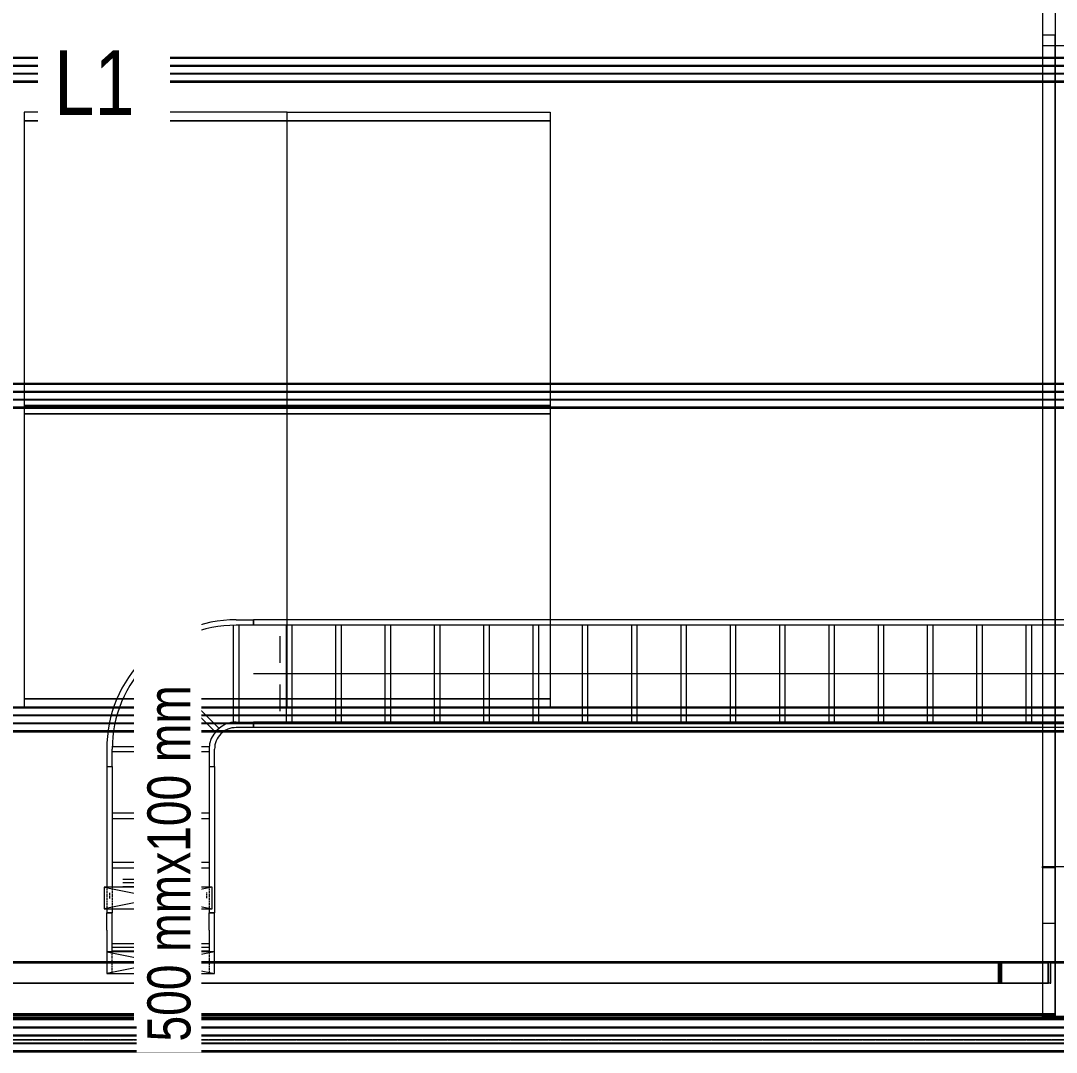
# Model space of a CAD drawing. Header units: centimetres. Extents: x -1906 to 5208, y -261 to 2955.
# Drawn here: x 3063.1 to 3543.2, y 265.1 to 743.6 of the extents above; entities that cross this region are included whole.
import ezdxf

# ---------------------------------------------------------------- set-up
doc = ezdxf.new("R2010")
doc.units = ezdxf.units.CM
doc.linetypes.add('_Overhead_2_', pattern=[0.47625, 0.3175, -0.15875])
doc.linetypes.add('Hidden', pattern=[0.714375, 0.47625, -0.238125])
for name, color, linetype, lineweight in [('A-DETL-HDLN', 7, 'Hidden', 18), ('A-FLOR', 7, 'Continuous', 18), ('E-CABL-TRAY', 7, 'Continuous', 18), ('E-CABL-TRAY-CNTR', 7, 'Continuous', 18), ('E-CABL-TRAY-IDEN', 7, 'Continuous', 9), ('E-LITE-EQPM', 7, 'Continuous', 18), ('E-LITE-EQPM-IDEN', 7, 'Continuous', 18), ('Q-SPCQ', 7, 'Continuous', 18), ('S-BEAM', 7, 'Continuous', 18), ('S-COLS', 7, 'Continuous', 18)]:
    doc.layers.add(name, color=color, linetype=linetype, lineweight=lineweight)
doc.layers.add('E-CABL-TRAY-ANNO', color=7, linetype='Continuous', lineweight=18, true_color=0x007f00)
doc.styles.add('Arial_1', font='arial.ttf', dxfattribs={"width": 0.8, "height": 30})
doc.styles.add('Century Gothic_1', font='GOTHIC.TTF', dxfattribs={"width": 0.8, "height": 20})

# ---------------------------------------------------------------- blocks, each defined once
blk = doc.blocks.new('Costanera Perfil Z - Parametrizado - h_22cm-1722626-Planta Bodega almacenamiento insumos')
at = {"layer": 'S-BEAM', "color": 254, "lineweight": 9, "true_color": 0xcccccc}
for p, q in [((-5.84, 671.79), (-5.84, -2399.57)), ((-5.54, 671.79), (-5.54, -2399.57)), ((-5.5, -2399.57), (-5.5, 671.79)), ((-5.26, 671.79), (-5.26, -2399.57)), ((-2.01, 671.79), (-2.01, -2399.57)), ((-1.67, 671.79), (-1.67, -2399.57)), ((1.67, 671.79), (1.67, -2399.57)), ((2.01, 671.79), (2.01, -2399.57)), ((5.26, 671.79), (5.26, -2399.57)), ((5.5, 671.79), (5.5, -2399.57)), ((5.54, 671.79), (5.54, -2399.57)), ((5.84, 671.79), (5.84, -2399.57))]:
    blk.add_line(p, q, dxfattribs=at)
blk = doc.blocks.new('Costanera Perfil Z - Parametrizado - h_22cm-V73-Planta Bodega almacenamiento insumos')
at = {"layer": 'S-BEAM', "color": 254, "lineweight": 9, "true_color": 0xcccccc}
for p, q in [((-5.84, 671.79), (-5.84, -2399.57)), ((-5.54, 671.79), (-5.54, -2399.57)), ((-5.5, -2399.57), (-5.5, 671.79)), ((-5.26, 671.79), (-5.26, -2399.57)), ((1.67, 671.79), (1.67, -2399.57)), ((2.01, 671.79), (2.01, -2399.57)), ((-2.01, -8.25), (-2.01, -20.75)), ((-1.67, -8.25), (-1.67, -20.75)), ((5.26, -8.25), (5.26, -20.75)), ((5.5, -8.25), (5.5, -20.75)), ((5.54, -8.25), (5.54, -20.75)), ((5.84, -8.25), (5.84, -20.75)), ((-2.01, -20.75), (-2.01, -807.34)), ((-1.67, -20.75), (-1.67, -807.34)), ((5.26, -20.75), (5.26, -807.34)), ((5.5, -20.75), (5.5, -807.34)), ((5.54, -20.75), (5.54, -807.34)), ((5.84, -20.75), (5.84, -807.34))]:
    blk.add_line(p, q, dxfattribs=at)
blk = doc.blocks.new('Costanera Perfil Z - Parametrizado - h_22cm-V74-Planta Bodega almacenamiento insumos')
at = {"layer": 'S-BEAM', "color": 254, "lineweight": 9, "true_color": 0xcccccc}
for p, q in [((-5.84, 671.79), (-5.84, -2399.57)), ((-5.54, 671.79), (-5.54, -2399.57)), ((-5.5, -2399.57), (-5.5, 671.79)), ((-5.26, 671.79), (-5.26, -2399.57)), ((1.67, 671.79), (1.67, -2399.57)), ((2.01, 671.79), (2.01, -2399.57)), ((-2.01, -8.25), (-2.01, -20.75)), ((-1.67, -8.25), (-1.67, -20.75)), ((5.26, -8.25), (5.26, -20.75)), ((5.5, -8.25), (5.5, -20.75)), ((5.54, -8.25), (5.54, -20.75)), ((5.84, -8.25), (5.84, -20.75)), ((-2.01, -20.75), (-2.01, -807.34)), ((-1.67, -20.75), (-1.67, -807.34)), ((5.26, -20.75), (5.26, -807.34)), ((5.5, -20.75), (5.5, -807.34)), ((5.54, -20.75), (5.54, -807.34)), ((5.84, -20.75), (5.84, -807.34))]:
    blk.add_line(p, q, dxfattribs=at)
blk = doc.blocks.new('Costanera Perfil Z - Parametrizado - h_22cm-V75-Planta Bodega almacenamiento insumos')
at = {"layer": 'S-BEAM', "color": 254, "lineweight": 9, "true_color": 0xcccccc}
for p, q in [((-5.84, 671.79), (-5.84, -2399.57)), ((-5.54, 671.79), (-5.54, -2399.57)), ((-5.5, -2399.57), (-5.5, 671.79)), ((-5.26, 671.79), (-5.26, -2399.57)), ((1.67, 671.79), (1.67, -2399.57)), ((2.01, 671.79), (2.01, -2399.57)), ((-2.01, -8.25), (-2.01, -20.75)), ((-1.67, -8.25), (-1.67, -20.75)), ((5.26, -8.25), (5.26, -20.75)), ((5.5, -8.25), (5.5, -20.75)), ((5.54, -8.25), (5.54, -20.75)), ((5.84, -8.25), (5.84, -20.75)), ((-2.01, -20.75), (-2.01, -807.34)), ((-1.67, -20.75), (-1.67, -807.34)), ((5.26, -20.75), (5.26, -807.34)), ((5.5, -20.75), (5.5, -807.34)), ((5.54, -20.75), (5.54, -807.34)), ((5.84, -20.75), (5.84, -807.34))]:
    blk.add_line(p, q, dxfattribs=at)
blk = doc.blocks.new('RVR_Tensor angular doble L - d_25 mm-1744883-Planta Bodega almacenamiento insumos')
at = {"layer": 'S-BEAM', "color": 254, "lineweight": 9, "true_color": 0xcccccc}
for p, q in [((-4.55, 5.03), (-4.2, 5.03)), ((380.23, 5.03), (-4.55, 5.03)), ((-4.55, -4.47), (-4.55, 5)), ((380.59, 5.03), (-4.2, 5.03)), ((-4.2, 5), (-4.2, -4.97)), ((-3.52, -4.97), (-3.52, 5)), ((-3.52, 5), (-3.17, 5)), ((-3.52, 5), (380.24, 5)), ((-3.17, 5), (-3.17, -4.47)), ((-3.17, 5), (380.6, 5)), ((744.62, 5.03), (380.23, 5.03)), ((380.24, 5), (381.31, 5)), ((744.97, 5.03), (380.59, 5.03)), ((380.6, 5), (381.67, 5)), ((381.31, 5), (744.96, 5)), ((381.67, 5), (744.96, 5)), ((-11.21, -4.97), (-11.21, -4.47)), ((-11.21, -4.47), (-4.55, -4.47)), ((372.32, -4.47), (-11.21, -4.47)), ((379.16, -4.47), (-4.55, -4.47)), ((-3.17, -4.5), (3.49, -4.5)), ((-3.17, -4.5), (380.6, -4.5)), ((3.49, -4.5), (3.49, -4.97)), ((3.49, -4.5), (387.43, -4.5)), ((373.39, -4.47), (372.32, -4.47)), ((380.17, -4.47), (373.39, -4.47)), ((380.23, -4.47), (379.16, -4.47)), ((737.96, -4.47), (380.17, -4.47)), ((387.01, -4.47), (380.23, -4.47)), ((380.6, -4.5), (388.45, -4.5)), ((744.62, -4.47), (387.01, -4.47)), ((387.43, -4.5), (395.28, -4.5)), ((388.45, -4.5), (744.97, -4.5)), ((395.28, -4.5), (744.97, -4.5)), ((-4.2, -4.97), (-11.21, -4.97)), ((372.32, -4.97), (-11.21, -4.97)), ((-4.2, -4.97), (379.52, -4.97)), ((3.49, -5), (-3.52, -5)), ((380.24, -5), (-3.52, -5)), ((3.49, -5), (387.43, -5)), ((380.17, -4.97), (372.32, -4.97)), ((379.52, -4.97), (387.37, -4.97)), ((737.96, -4.97), (380.17, -4.97)), ((745.65, -5), (380.24, -5)), ((387.37, -4.97), (744.97, -4.97)), ((387.43, -5), (752.66, -5))]:
    blk.add_line(p, q, dxfattribs=at)
blk = doc.blocks.new('RVR_Tensor angular doble L - d_25 mm-1744892-Planta Bodega almacenamiento insumos')
at = {"layer": 'S-BEAM', "color": 254, "lineweight": 9, "true_color": 0xcccccc}
for p, q in [((387.65, 5), (8.08, 5)), ((8.08, 5), (380.51, 5)), ((379.84, 4.97), (15.78, 4.97)), ((15.78, 4.97), (372.66, 4.97)), ((372.66, 4.97), (380.57, 4.97)), ((387.71, 4.97), (379.84, 4.97)), ((380.51, 5), (784.24, 5)), ((380.57, 4.97), (780.16, 4.97)), ((784.24, 5), (387.65, 5)), ((784.24, 4.97), (387.71, 4.97)), ((784.24, 4.97), (780.16, 4.97)), ((780.16, 4.97), (780.16, 4.47)), ((794.73, 5), (784.24, 5)), ((784.24, 5), (787.79, 5)), ((787.11, 4.97), (784.24, 4.97)), ((787.11, 4.97), (784.24, 4.97)), ((787.11, -5.03), (787.11, 4.97)), ((787.79, 5), (787.79, -5)), ((794.73, 5), (787.79, 5)), ((387.65, 4.5), (15.78, 4.5)), ((380.87, 4.5), (15.78, 4.5)), ((16.13, 4.47), (372.66, 4.47)), ((16.13, 4.47), (379.44, 4.47)), ((372.66, 4.47), (373.74, 4.47)), ((373.74, 4.47), (380.57, 4.47)), ((379.44, 4.47), (380.52, 4.47)), ((380.52, 4.47), (387.35, 4.47)), ((380.57, 4.47), (780.16, 4.47)), ((388.78, 4.5), (380.87, 4.5)), ((387.35, 4.47), (784.24, 4.47)), ((395.56, 4.5), (387.65, 4.5)), ((784.24, 4.5), (388.78, 4.5)), ((784.24, 4.5), (395.56, 4.5)), ((780.16, 4.47), (784.24, 4.47)), ((787.11, 4.5), (784.24, 4.5)), ((787.11, 4.5), (784.24, 4.5)), ((784.24, 4.47), (786.76, 4.47)), ((784.24, 4.47), (786.76, 4.47)), ((786.76, 4.47), (786.76, -5.03)), ((794.73, 4.5), (787.11, 4.5)), ((788.14, 4.5), (787.11, 4.5)), ((788.14, -5), (788.14, 4.5)), ((788.14, 4.5), (794.73, 4.5)), ((380.87, -5), (15.78, -5)), ((380.51, -5), (15.78, -5)), ((15.78, -5.03), (380.52, -5.03)), ((15.78, -5.03), (380.87, -5.03)), ((381.59, -5), (380.51, -5)), ((380.52, -5.03), (784.24, -5.03)), ((381.94, -5), (380.87, -5)), ((380.87, -5.03), (784.24, -5.03)), ((784.24, -5), (381.59, -5)), ((784.24, -5), (381.94, -5)), ((787.1, -5), (784.24, -5)), ((787.1, -5), (784.24, -5)), ((784.24, -5.03), (786.76, -5.03)), ((784.24, -5.03), (787.11, -5.03)), ((786.76, -5.03), (787.11, -5.03)), ((788.14, -5), (787.1, -5)), ((787.79, -5), (787.1, -5)), ((787.79, -5), (788.14, -5))]:
    blk.add_line(p, q, dxfattribs=at)
blk = doc.blocks.new('Costanera Perfil Z - Parametrizado - h_22cm-1725872-Planta Bodega almacenamiento insumos')
at = {"layer": 'S-BEAM', "color": 254, "lineweight": 9, "true_color": 0xcccccc}
for p, q in [((8.8, 2385.58), (8.8, -662.81)), ((8.8, 2385.58), (8.8, -662.81)), ((10.45, 816.33), (10.45, 29.74)), ((10.45, 816.33), (10.45, 29.74)), ((10.75, 816.33), (10.75, 29.74)), ((10.75, 816.33), (10.75, 29.74)), ((10.45, 29.74), (10.45, 23.84)), ((10.45, 29.74), (10.45, 23.84)), ((10.75, 29.74), (10.75, 23.84)), ((10.75, 29.74), (10.75, 23.84))]:
    blk.add_line(p, q, dxfattribs=at)
blk = doc.blocks.new('Costanera Perfil Z - Parametrizado - h_22cm-1725829-Planta Bodega almacenamiento insumos')
at = {"layer": 'S-BEAM', "color": 254, "lineweight": 9, "true_color": 0xcccccc}
for p, q in [((8.8, 2386.41), (8.8, -661.98)), ((8.8, 2386.41), (8.8, -661.98)), ((10.45, 817.16), (10.45, 30.57)), ((10.45, 817.16), (10.45, 30.57)), ((10.75, 817.16), (10.75, 30.57)), ((10.75, 817.16), (10.75, 30.57)), ((10.45, 30.57), (10.45, 24.67)), ((10.45, 30.57), (10.45, 24.67)), ((10.75, 30.57), (10.75, 24.67)), ((10.75, 30.57), (10.75, 24.67))]:
    blk.add_line(p, q, dxfattribs=at)
blk = doc.blocks.new('Costanera Perfil Z - Parametrizado - h_22cm-1725795-Planta Bodega almacenamiento insumos')
at = {"layer": 'S-BEAM', "color": 254, "lineweight": 9, "true_color": 0xcccccc}
for p, q in [((8.8, 2385.99), (8.8, -662.4)), ((8.8, 2385.99), (8.8, -662.4)), ((10.45, 816.74), (10.45, 30.15)), ((10.45, 816.74), (10.45, 30.15)), ((10.75, 816.74), (10.75, 30.15)), ((10.75, 816.74), (10.75, 30.15)), ((10.45, 30.15), (10.45, 24.26)), ((10.45, 30.15), (10.45, 24.26)), ((10.75, 30.15), (10.75, 24.26)), ((10.75, 30.15), (10.75, 24.26))]:
    blk.add_line(p, q, dxfattribs=at)
blk = doc.blocks.new('Costanera Perfil Z - Parametrizado - h_22cm-1725974-Planta Bodega almacenamiento insumos')
at = {"layer": 'S-BEAM', "color": 254, "lineweight": 9, "true_color": 0xcccccc}
for p, q in [((8.8, 1391.02), (8.8, -1416)), ((8.8, 1391.02), (8.8, -1416)), ((10.45, -178.23), (10.45, -964.82)), ((10.45, -178.23), (10.45, -964.82)), ((10.75, -178.23), (10.75, -964.82)), ((10.75, -178.23), (10.75, -964.82)), ((10.45, -964.82), (10.45, -970.72)), ((10.45, -964.82), (10.45, -970.72)), ((10.75, -964.82), (10.75, -970.72)), ((10.75, -964.82), (10.75, -970.72))]:
    blk.add_line(p, q, dxfattribs=at)
blk = doc.blocks.new('Costanera Perfil Z - Parametrizado - h_22cm-V77-Planta Bodega almacenamiento insumos')
at = {"layer": 'S-BEAM', "color": 254, "lineweight": 9, "true_color": 0xcccccc}
for p, q in [((8.8, 1391.02), (8.8, -1416)), ((8.8, 1391.02), (8.8, -1416)), ((10.45, -178.23), (10.45, -964.82)), ((10.45, -178.23), (10.45, -964.82)), ((10.75, -178.23), (10.75, -964.82)), ((10.75, -178.23), (10.75, -964.82)), ((10.45, -964.82), (10.45, -970.72)), ((10.45, -964.82), (10.45, -970.72)), ((10.75, -964.82), (10.75, -970.72)), ((10.75, -964.82), (10.75, -970.72))]:
    blk.add_line(p, q, dxfattribs=at)
blk = doc.blocks.new('Costanera Perfil Z - Parametrizado - h_22cm-V78-Planta Bodega almacenamiento insumos')
at = {"layer": 'S-BEAM', "color": 254, "lineweight": 9, "true_color": 0xcccccc}
for p, q in [((8.8, 1391.02), (8.8, -1416)), ((8.8, 1391.02), (8.8, -1416)), ((10.45, -178.23), (10.45, -964.82)), ((10.45, -178.23), (10.45, -964.82)), ((10.75, -178.23), (10.75, -964.82)), ((10.75, -178.23), (10.75, -964.82)), ((10.45, -964.82), (10.45, -970.72)), ((10.45, -964.82), (10.45, -970.72)), ((10.75, -964.82), (10.75, -970.72)), ((10.75, -964.82), (10.75, -970.72))]:
    blk.add_line(p, q, dxfattribs=at)
blk = doc.blocks.new('PQ_RVR_EST-01_ZZ_ZZ_MO_T_A_rvt-2-Planta Bodega almacenamiento insumos')
at = {"layer": 'S-BEAM', "color": 254, "lineweight": 9, "true_color": 0xcccccc}
for p, q in [((-2554.01, 1217.71), (-2554.01, 736.92)), ((-2554.01, 1217.71), (-2554.01, 736.92)), ((-2548.11, 1217.71), (-2548.11, 726.56)), ((-2554.01, 736.92), (-2554.01, 726.56)), ((-2554.01, 736.92), (-2554.01, 726.56)), ((-2554.01, 736.92), (-2554.01, 726.56)), ((-2548.11, 726.56), (-2548.11, 736.92)), ((-2554.01, 732), (-2554.01, 726.56)), ((-2554.01, 726.56), (-2554.01, 721.98)), ((-2554.01, 726.56), (-2554.01, 722.73)), ((-2554.01, 726.56), (-2554.01, 722.73)), ((-2554.01, 726.56), (-2554.01, 722.08)), ((-2548.11, 726.56), (-2548.11, 722.73)), ((-2548.11, 722.08), (-2548.11, 726.56)), ((-2554.01, 722.73), (-2554.01, 722.38)), ((-2554.01, 722.73), (-2554.01, 722.38)), ((-2554.01, 722.38), (-2554.01, 719.05)), ((-2554.01, 722.38), (-2554.01, 719.05)), ((-2554.01, 722.08), (-2554.01, 719.05)), ((-2554.01, 721.98), (-2554.01, 719.05)), ((-2548.11, 722.73), (-2548.11, 722.38)), ((-2548.11, 722.38), (-2548.11, 719.05)), ((-2548.11, 719.05), (-2548.11, 722.08)), ((-2554.01, 719.05), (-2554.01, 718.7)), ((-2554.01, 719.05), (-2554.01, 718.7)), ((-2554.01, 719.05), (-2554.01, 718.7)), ((-2554.01, 719.05), (-2554.01, 718.7)), ((-2554.01, 718.7), (-2554.01, 575.34)), ((-2554.01, 718.7), (-2554.01, 714.87)), ((-2554.01, 718.7), (-2554.01, 714.87)), ((-2554.01, 718.7), (-2554.01, 575.34)), ((-2548.11, 719.05), (-2548.11, 718.7)), ((-2548.11, 718.7), (-2548.11, 719.05)), ((-2548.11, 718.7), (-2548.11, 714.87)), ((-2548.11, 575.34), (-2548.11, 718.7)), ((-2554.01, 714.87), (-2554.01, 575.34)), ((-2554.01, 714.87), (-2554.01, 575.34)), ((-2548.11, 714.87), (-2548.11, 575.34)), ((-2554.01, 575.34), (-2554.01, 570.84)), ((-2554.01, 575.34), (-2554.01, 571.51)), ((-2554.01, 575.34), (-2554.01, 571.51)), ((-2554.01, 575.34), (-2554.01, 570.95)), ((-2554.01, 571.51), (-2554.01, 571.16)), ((-2554.01, 571.51), (-2554.01, 571.16)), ((-2548.11, 575.34), (-2548.11, 571.51)), ((-2548.11, 570.95), (-2548.11, 575.34)), ((-2548.11, 571.51), (-2548.11, 571.16)), ((-2554.01, 571.16), (-2554.01, 567.83)), ((-2554.01, 571.16), (-2554.01, 567.83)), ((-2554.01, 570.95), (-2554.01, 567.83)), ((-2554.01, 570.84), (-2554.01, 567.83)), ((-2554.01, 567.83), (-2554.01, 567.48)), ((-2554.01, 567.83), (-2554.01, 567.48)), ((-2554.01, 567.83), (-2554.01, 567.48)), ((-2554.01, 567.83), (-2554.01, 567.48)), ((-2554.01, 567.48), (-2554.01, 425.22)), ((-2554.01, 567.48), (-2554.01, 563.66)), ((-2554.01, 567.48), (-2554.01, 563.66)), ((-2554.01, 567.48), (-2554.01, 425.22)), ((-2548.11, 571.16), (-2548.11, 567.83)), ((-2548.11, 567.83), (-2548.11, 570.95)), ((-2548.11, 567.83), (-2548.11, 567.48)), ((-2548.11, 567.48), (-2548.11, 567.83)), ((-2548.11, 567.48), (-2548.11, 563.66)), ((-2548.11, 425.22), (-2548.11, 567.48)), ((-2554.01, 563.66), (-2554.01, 425.22)), ((-2554.01, 563.66), (-2554.01, 425.22)), ((-2548.11, 563.66), (-2548.11, 425.22)), ((-2554.01, 425.22), (-2554.01, 420.78)), ((-2554.01, 425.22), (-2554.01, 421.39)), ((-2554.01, 425.22), (-2554.01, 421.39)), ((-2554.01, 425.22), (-2554.01, 420.88)), ((-2548.11, 425.22), (-2548.11, 421.39)), ((-2548.11, 420.88), (-2548.11, 425.22)), ((-2554.01, 421.39), (-2554.01, 421.04)), ((-2554.01, 421.39), (-2554.01, 421.04)), ((-2554.01, 421.04), (-2554.01, 417.71)), ((-2554.01, 421.04), (-2554.01, 417.71)), ((-2554.01, 420.88), (-2554.01, 417.71)), ((-2554.01, 420.78), (-2554.01, 417.71)), ((-2554.01, 417.71), (-2554.01, 417.36)), ((-2554.01, 417.71), (-2554.01, 417.36)), ((-2554.01, 417.71), (-2554.01, 417.36)), ((-2554.01, 417.71), (-2554.01, 417.36)), ((-2548.11, 421.39), (-2548.11, 421.04)), ((-2548.11, 421.04), (-2548.11, 417.71)), ((-2548.11, 417.71), (-2548.11, 420.88)), ((-2548.11, 417.71), (-2548.11, 417.36)), ((-2548.11, 417.36), (-2548.11, 417.71)), ((-2554.01, 417.36), (-2554.01, 281.82)), ((-2554.01, 417.36), (-2554.01, 413.54)), ((-2554.01, 417.36), (-2554.01, 413.54)), ((-2554.01, 417.36), (-2554.01, 281.82)), ((-2554.01, 413.54), (-2554.01, 351.2)), ((-2554.01, 413.54), (-2554.01, 307.09)), ((-2548.11, 417.36), (-2548.11, 413.54)), ((-2548.11, 281.82), (-2548.11, 417.36)), ((-2548.11, 413.54), (-2548.11, 307.09)), ((-2554.01, 350.59), (-2554.01, 307.09)), ((-2554.01, 307.05), (-2554.01, 297.09)), ((-2554.01, 307.05), (-2554.01, 297.09)), ((-2548.11, 307.09), (-2548.11, 306.59)), ((-2548.11, 306.59), (-2548.11, 281.82)), ((-2554.01, 297.05), (-2554.01, 281.82)), ((-2554.01, 297.05), (-2554.01, 281.82)), ((-2554.01, 281.82), (-2541.51, 281.82)), ((-2548.11, 281.82), (-2554.01, 281.82)), ((-2554.01, 281.82), (-2548.11, 281.82)), ((-2548.11, 281.82), (-2554.01, 281.82))]:
    blk.add_line(p, q, dxfattribs=at)
at = {"layer": 'S-BEAM', "color": 254, "true_color": 0xcccccc}
for p, q in [((-2548.11, 1217.71), (-2548.11, 736.92)), ((-2548.11, 736.92), (-2554.01, 736.92)), ((-2554.01, 736.92), (-2554.01, 732)), ((-2554.01, 732), (-2541.51, 732))]:
    blk.add_line(p, q, dxfattribs=at)
at = {"layer": 'S-COLS', "color": 253, "lineweight": 9, "true_color": 0xaaaaaa}
for p, q in [((-2554.01, 351.2), (-2541.51, 351.2)), ((-2554.01, 350.61), (-2554.01, 351.2)), ((-2554.01, 350.61), (-2554.01, 324.91)), ((-2548.11, 350.61), (-2554.01, 350.61)), ((-2548.11, 350.61), (-2548.11, 324.91)), ((-2548.11, 307.09), (-2548.11, 350.61)), ((-2554.01, 324.91), (-2548.11, 324.91)), ((-2548.11, 324.91), (-2548.11, 307.09)), ((-2548.11, 307.09), (-2548.11, 306.59)), ((-2548.11, 306.59), (-2548.11, 307.09)), ((-2548.11, 306.59), (-2548.11, 283.09)), ((-2548.11, 281.82), (-2548.11, 306.59)), ((-2554.01, 281.82), (-2548.11, 281.82)), ((-2554.01, 281.82), (-2548.11, 281.82)), ((-2554.01, 281.24), (-2554.01, 281.82)), ((-2541.51, 281.24), (-2554.01, 281.24)), ((-2548.11, 283.09), (-2548.11, 282.83)), ((-2548.11, 282.79), (-2548.11, 282.53)), ((-2548.11, 282.53), (-2548.11, 282.29)), ((-2548.11, 282.29), (-2548.11, 281.99)), ((-2548.11, 281.99), (-2548.11, 281.82))]:
    blk.add_line(p, q, dxfattribs=at)
at = {"layer": 'S-BEAM', "color": 254, "lineweight": 9, "true_color": 0xcccccc}
for name, p, rotation in [('Costanera Perfil Z - Parametrizado - h_22cm-V75-Planta Bodega almacenamiento insumos', (-2533.25, 720.72), 269.9999999999998), ('Costanera Perfil Z - Parametrizado - h_22cm-V74-Planta Bodega almacenamiento insumos', (-2533.25, 569.5), 269.9999999999998), ('Costanera Perfil Z - Parametrizado - h_22cm-V73-Planta Bodega almacenamiento insumos', (-2533.25, 419.38), 269.9999999999998), ('RVR_Tensor angular doble L - d_25 mm-1744883-Planta Bodega almacenamiento insumos', (-2577.51, 302.09), 180), ('Costanera Perfil Z - Parametrizado - h_22cm-1725872-Planta Bodega almacenamiento insumos', (-2524.27, 272.34), 90.00000000000001), ('Costanera Perfil Z - Parametrizado - h_22cm-1725829-Planta Bodega almacenamiento insumos', (-2523.44, 272.08), 90.00000000000001), ('Costanera Perfil Z - Parametrizado - h_22cm-1725795-Planta Bodega almacenamiento insumos', (-2523.85, 271.54), 90.00000000000001), ('Costanera Perfil Z - Parametrizado - h_22cm-1725974-Planta Bodega almacenamiento insumos', (-3518.83, 271.54), 90.00000000000001), ('Costanera Perfil Z - Parametrizado - h_22cm-V77-Planta Bodega almacenamiento insumos', (-3518.83, 271.54), 90.00000000000001), ('Costanera Perfil Z - Parametrizado - h_22cm-V78-Planta Bodega almacenamiento insumos', (-3518.83, 271.54), 90.00000000000001), ('Costanera Perfil Z - Parametrizado - h_22cm-1722626-Planta Bodega almacenamiento insumos', (-2533.25, 270.93), 269.9999999999998)]:
    blk.add_blockref(name, p, dxfattribs=dict(at, rotation=rotation))
blk.add_blockref('RVR_Tensor angular doble L - d_25 mm-1744892-Planta Bodega almacenamiento insumos', (-3338.25, 302.09), dxfattribs=at)
blk = doc.blocks.new('RVR-Rack Almacenamiento - Default-V128-Planta Bodega almacenamiento insumos')
at = {"layer": 'Q-SPCQ', "color": 253, "true_color": 0xaaaaaa}
for p, q in [((-67.5, 60.96), (-70.01, 60.96)), ((-70.01, 60.96), (-70.01, -60.96)), ((-66.04, 60.96), (-67.5, 60.96)), ((-63.67, 60.96), (-66.04, 60.96)), ((-66.04, 60.96), (-66.04, -60.96)), ((-66.04, -60.96), (-66.04, 60.96)), ((-63.32, 60.96), (-63.67, 60.96)), ((-59.99, 60.96), (-63.32, 60.96)), ((-59.64, 60.96), (-59.99, 60.96)), ((-55.81, 60.96), (-59.64, 60.96)), ((66.04, 60.96), (-55.81, 60.96)), ((66.04, -60.96), (66.04, 60.96)), ((70.01, 60.96), (66.04, 60.96)), ((66.04, 60.96), (66.04, -60.96)), ((70.01, -60.96), (70.01, 60.96)), ((-70.01, -60.96), (-67.5, -60.96)), ((-67.5, -60.96), (-66.04, -60.96)), ((-66.04, -60.96), (-63.67, -60.96)), ((-63.67, -60.96), (-63.32, -60.96)), ((-63.32, -60.96), (-59.99, -60.96)), ((-59.99, -60.96), (-59.64, -60.96)), ((-59.64, -60.96), (-55.81, -60.96)), ((-55.81, -60.96), (66.04, -60.96)), ((66.04, -60.96), (70.01, -60.96))]:
    blk.add_line(p, q, dxfattribs=at)
blk = doc.blocks.new('RVR-Rack Almacenamiento - Default-V129-Planta Bodega almacenamiento insumos')
at = {"layer": 'Q-SPCQ', "color": 253, "true_color": 0xaaaaaa}
for p, q in [((-70.01, -60.96), (-70.01, 60.96)), ((-70.01, 60.96), (-67.5, 60.96)), ((-67.5, 60.96), (-66.04, 60.96)), ((-66.04, -60.96), (-66.04, 60.96)), ((-66.04, 60.96), (-63.67, 60.96)), ((-66.04, 60.96), (-66.04, -60.96)), ((-63.67, 60.96), (-63.32, 60.96)), ((-63.32, 60.96), (-59.99, 60.96)), ((-59.99, 60.96), (-59.64, 60.96)), ((-59.64, 60.96), (-55.81, 60.96)), ((-55.81, 60.96), (66.04, 60.96)), ((66.04, 60.96), (66.04, -60.96)), ((66.04, -60.96), (66.04, 60.96)), ((66.04, 60.96), (70.01, 60.96)), ((70.01, 60.96), (70.01, -60.96)), ((-67.5, -60.96), (-70.01, -60.96)), ((-66.04, -60.96), (-67.5, -60.96)), ((-63.67, -60.96), (-66.04, -60.96)), ((-63.32, -60.96), (-63.67, -60.96)), ((-59.99, -60.96), (-63.32, -60.96)), ((-59.64, -60.96), (-59.99, -60.96)), ((-55.81, -60.96), (-59.64, -60.96)), ((66.04, -60.96), (-55.81, -60.96)), ((70.01, -60.96), (66.04, -60.96))]:
    blk.add_line(p, q, dxfattribs=at)
blk = doc.blocks.new('RVR-Rack Almacenamiento - Default-V130-Planta Bodega almacenamiento insumos')
at = {"layer": 'Q-SPCQ', "color": 253, "true_color": 0xaaaaaa}
for p, q in [((-69.89, 60.96), (-70.01, 60.96)), ((-70.01, 60.96), (-70.01, -60.96)), ((-66.04, 60.96), (-69.89, 60.96)), ((66.04, 60.96), (-66.04, 60.96)), ((-66.04, 60.96), (-66.04, -60.96)), ((-66.04, -60.96), (-66.04, 60.96)), ((66.04, -60.96), (66.04, 60.96)), ((68.55, 60.96), (66.04, 60.96)), ((66.04, 60.96), (66.04, -60.96)), ((70.01, 60.96), (68.55, 60.96)), ((70.01, -60.96), (70.01, 60.96)), ((-70.01, -60.96), (-69.89, -60.96)), ((-69.89, -60.96), (-66.04, -60.96)), ((-66.04, -60.96), (66.04, -60.96)), ((66.04, -60.96), (68.55, -60.96)), ((68.55, -60.96), (70.01, -60.96))]:
    blk.add_line(p, q, dxfattribs=at)
blk = doc.blocks.new('RVR-Rack Almacenamiento - Default-V131-Planta Bodega almacenamiento insumos')
at = {"layer": 'Q-SPCQ', "color": 253, "true_color": 0xaaaaaa}
for p, q in [((-70.01, -60.96), (-70.01, 60.96)), ((-70.01, 60.96), (-69.89, 60.96)), ((-69.89, 60.96), (-66.04, 60.96)), ((-66.04, -60.96), (-66.04, 60.96)), ((-66.04, 60.96), (66.04, 60.96)), ((-66.04, 60.96), (-66.04, -60.96)), ((66.04, 60.96), (66.04, -60.96)), ((66.04, -60.96), (66.04, 60.96)), ((66.04, 60.96), (68.55, 60.96)), ((68.55, 60.96), (70.01, 60.96)), ((70.01, 60.96), (70.01, -60.96)), ((-69.89, -60.96), (-70.01, -60.96)), ((-66.04, -60.96), (-69.89, -60.96)), ((66.04, -60.96), (-66.04, -60.96)), ((68.55, -60.96), (66.04, -60.96)), ((70.01, -60.96), (68.55, -60.96))]:
    blk.add_line(p, q, dxfattribs=at)
blk = doc.blocks.new('PQ_RVR_ARQ-01_ZZ_ZZ_MO_T_A_rvt-2-Planta Bodega almacenamiento insumos')
at = {"layer": 'A-FLOR', "color": 254, "linetype": '_Overhead_2_', "lineweight": 9, "true_color": 0xd4d4d4}
for p, q in [((-2102.83, 270.77), (-4909.85, 270.77)), ((-4909.85, 270.77), (-2102.83, 270.77))]:
    blk.add_line(p, q, dxfattribs=at)
at = {"layer": 'Q-SPCQ', "color": 253, "lineweight": 9, "true_color": 0xaaaaaa}
for name, p, rotation in [('RVR-Rack Almacenamiento - Default-V128-Planta Bodega almacenamiento insumos', (-2965.08, 631.15), 89.9999999999999), ('RVR-Rack Almacenamiento - Default-V129-Planta Bodega almacenamiento insumos', (-2843.16, 631.15), 90.0000000000001), ('RVR-Rack Almacenamiento - Default-V130-Planta Bodega almacenamiento insumos', (-2965.08, 495.1), 89.9999999999999), ('RVR-Rack Almacenamiento - Default-V131-Planta Bodega almacenamiento insumos', (-2843.16, 495.1), 90.0000000000001)]:
    blk.add_blockref(name, p, dxfattribs=dict(at, rotation=rotation))
blk = doc.blocks.new('EPC_Codo 90_ - Codo 90_-1463892-Planta Bodega almacenamiento insumos')
at = {"layer": 'E-CABL-TRAY', "lineweight": 9}
for p, q in [((-22.46, 43), (-25, 43)), ((-25, 43), (-25, 35)), ((-22.46, 35), (-22.46, 43)), ((25, 43), (22.46, 43)), ((22.46, 43), (22.46, 35)), ((25, 35), (25, 43)), ((-22.46, 36.27), (22.46, 36.27)), ((-22.46, 33.73), (-22.46, 35)), ((22.37, 33.73), (-22.46, 33.73)), ((-43, 22.46), (-43, 25)), ((-43, 25), (-35, 25)), ((-27.03, 25.23), (-25.23, 27.03)), ((4.63, -6.42), (-27.03, 25.23)), ((-25.23, 27.03), (6.42, -4.63)), ((-35, 22.46), (-43, 22.46)), ((-36.27, -22.46), (-36.27, 22.46)), ((-35, 22.46), (-33.73, 22.46)), ((-33.73, 22.46), (-33.73, -22.37)), ((-43, -25), (-43, -22.46)), ((-43, -22.46), (-35, -22.46)), ((-35, -25), (-43, -25))]:
    blk.add_line(p, q, dxfattribs=at)
for radius, end in [(60, 0), (12.54, 360), (57.46, 0), (10, 0)]:
    blk.add_arc((-35, 35), radius, 270, end, dxfattribs=at)
blk = doc.blocks.new('Lighting-Pendant-Vibia-NOTRH-5662 - Standard-1742424-Planta Bodega almacenamiento insumos')
at = {"layer": 'E-LITE-EQPM', "color": 30, "lineweight": 25, "true_color": 0xff8000}
for radius, start, end in [(20, 360, 180), (9, 0, 180), (8, 0, 180), (0.5, 360, 180), (20, 180, 360), (9, 180, 360), (8, 180, 360), (0.5, 180, 360)]:
    blk.add_arc((0, 0), radius, start, end, dxfattribs=at)
blk = doc.blocks.new('EPC_Curva 90_ Exterior - Curva 90_ Exterior-1467878-Planta Bodega almacenamiento insumos')
at = {"layer": 'A-DETL-HDLN', "lineweight": 9}
for p, q in [((-2988.97, 339.13), (-2988.97, 336.33)), ((-2986.43, 336.33), (-2986.43, 339.13)), ((-2941.51, 339.13), (-2941.51, 336.33)), ((-2938.97, 336.29), (-2938.97, 339.13))]:
    blk.add_line(p, q, dxfattribs=at)
at = {"layer": 'E-CABL-TRAY', "lineweight": 9}
for p, q in [((-2980.28, 345.43), (-2967.82, 345.43)), ((-2967.82, 343.63), (-2980.28, 343.63)), ((-2967.82, 341.84), (-2980.28, 341.84)), ((-2957.82, 345.43), (-2945.36, 345.43)), ((-2945.36, 343.63), (-2957.82, 343.63)), ((-2945.36, 341.84), (-2957.82, 341.84))]:
    blk.add_line(p, q, dxfattribs=at)
blk = doc.blocks.new('EPC_Curva 90_ Exterior - Curva 90_ Exterior-V161-Planta Bodega almacenamiento insumos')
at = {"layer": 'A-DETL-HDLN', "lineweight": 9}
for p, q in [((-2987.82, 311.61), (-2987.82, 301.68)), ((-2985.28, 301.68), (-2985.28, 311.61)), ((-2940.36, 311.61), (-2940.36, 301.68)), ((-2937.82, 301.68), (-2937.82, 311.61)), ((-2987.82, 301.68), (-2985.28, 301.68)), ((-2940.36, 301.68), (-2937.82, 301.68))]:
    blk.add_line(p, q, dxfattribs=at)
at = {"layer": 'E-CABL-TRAY', "lineweight": 9}
for p, q in [((-2987.82, 329.68), (-2985.28, 329.68)), ((-2987.82, 321.68), (-2987.82, 329.68)), ((-2985.28, 321.68), (-2985.28, 329.68)), ((-2940.36, 329.68), (-2937.82, 329.68)), ((-2940.36, 321.68), (-2940.36, 329.68)), ((-2937.82, 321.68), (-2937.82, 329.68)), ((-2987.82, 321.68), (-2987.82, 311.62)), ((-2985.28, 311.62), (-2985.28, 321.68)), ((-2940.36, 321.68), (-2940.36, 311.62)), ((-2937.82, 311.62), (-2937.82, 321.68)), ((-2985.28, 315.51), (-2940.36, 315.51)), ((-2940.36, 313.71), (-2985.28, 313.71)), ((-2940.36, 311.91), (-2985.28, 311.91))]:
    blk.add_line(p, q, dxfattribs=at)

msp = doc.modelspace()

# ---------------------------------------------------------------- linework, layer by layer
at = {"layer": 'A-DETL-HDLN', "lineweight": 9}
for p, q in [((3102.93, 341.6), (3102.93, 331.61)), ((3105.47, 341.6), (3105.47, 331.61)), ((3127.93, 341.6), (3127.93, 331.61)), ((3150.39, 341.6), (3150.39, 331.61))]:
    msp.add_line(p, q, dxfattribs=at)
at = {"layer": 'E-CABL-TRAY', "lineweight": 9}
for p, q in [((3170.93, 463.14), (3170.93, 465.68)), ((4229.3, 465.68), (3170.93, 465.68)), ((4229.3, 463.14), (3170.93, 463.14)), ((3186.2, 463.14), (3186.2, 418.22)), ((3188.74, 463.14), (3188.74, 418.22)), ((3209.06, 463.14), (3209.06, 418.22)), ((3211.6, 463.14), (3211.6, 418.22)), ((3231.92, 463.14), (3231.92, 418.22)), ((3234.46, 463.14), (3234.46, 418.22)), ((3254.78, 463.14), (3254.78, 418.22)), ((3257.32, 463.14), (3257.32, 418.22)), ((3277.64, 463.14), (3277.64, 418.22)), ((3280.18, 463.14), (3280.18, 418.22)), ((3300.5, 463.14), (3300.5, 418.22)), ((3303.04, 463.14), (3303.04, 418.22)), ((3323.36, 463.14), (3323.36, 418.22)), ((3325.9, 463.14), (3325.9, 418.22)), ((3346.22, 463.14), (3346.22, 418.22)), ((3348.76, 463.14), (3348.76, 418.22)), ((3369.08, 463.14), (3369.08, 418.22)), ((3371.62, 463.14), (3371.62, 418.22)), ((3391.94, 463.14), (3391.94, 418.22)), ((3394.48, 463.14), (3394.48, 418.22)), ((3414.8, 463.14), (3414.8, 418.22)), ((3417.34, 463.14), (3417.34, 418.22)), ((3437.66, 463.14), (3437.66, 418.22)), ((3440.2, 463.14), (3440.2, 418.22)), ((3460.52, 463.14), (3460.52, 418.22)), ((3463.06, 463.14), (3463.06, 418.22)), ((3483.38, 463.14), (3483.38, 418.22)), ((3485.92, 463.14), (3485.92, 418.22)), ((3506.24, 463.14), (3506.24, 418.22)), ((3508.78, 463.14), (3508.78, 418.22)), ((3529.1, 463.14), (3529.1, 418.22)), ((3531.64, 463.14), (3531.64, 418.22)), ((3183.18, 458.14), (3183.18, 445.68)), ((3183.18, 435.68), (3183.18, 423.22)), ((3170.93, 415.68), (3170.93, 418.22)), ((4229.3, 418.22), (3170.93, 418.22)), ((4229.3, 415.68), (3170.93, 415.68)), ((3102.93, 397.68), (3105.47, 397.68)), ((3102.93, 397.68), (3102.93, 341.6)), ((3105.47, 397.68), (3105.47, 341.6)), ((3150.39, 397.68), (3152.93, 397.68)), ((3150.39, 397.68), (3150.39, 341.6)), ((3152.93, 397.68), (3152.93, 329.68)), ((3105.47, 376.09), (3150.39, 376.09)), ((3105.47, 373.55), (3150.39, 373.55)), ((3105.47, 353.23), (3150.39, 353.23)), ((3105.47, 350.69), (3150.39, 350.69)), ((3102.93, 331.6), (3102.93, 329.68)), ((3105.47, 331.6), (3105.47, 329.68)), ((3150.39, 331.6), (3150.39, 329.68)), ((3105.47, 329.68), (3102.93, 329.68)), ((3152.93, 329.68), (3150.39, 329.68))]:
    msp.add_line(p, q, dxfattribs=at)
at = {"layer": 'E-CABL-TRAY-ANNO', "lineweight": 9}
for p, q in [((3101.79, 341.6), (3151.79, 331.6)), ((3151.79, 341.6), (3101.79, 331.6)), ((3101.79, 341.6), (3101.79, 331.6)), ((3151.79, 341.6), (3101.79, 341.6)), ((3151.79, 331.6), (3151.79, 341.6)), ((3101.79, 331.6), (3151.79, 331.6)), ((3102.93, 311.68), (3152.93, 301.68)), ((3152.93, 311.68), (3102.93, 301.68)), ((3102.93, 311.68), (3102.93, 301.68)), ((3152.93, 311.68), (3102.93, 311.68)), ((3152.93, 301.68), (3152.93, 311.68)), ((3102.93, 301.68), (3152.93, 301.68))]:
    msp.add_line(p, q, dxfattribs=at)
at = {"layer": 'E-CABL-TRAY-CNTR', "lineweight": 9}
for p, q in [((4229.3, 440.68), (3170.93, 440.68)), ((3127.93, 397.68), (3127.93, 341.6)), ((3127.93, 331.6), (3127.93, 329.68))]:
    msp.add_line(p, q, dxfattribs=at)

# ---------------------------------------------------------------- block references
at = {"lineweight": 5}
for name in ['PQ_RVR_ARQ-01_ZZ_ZZ_MO_T_A_rvt-2-Planta Bodega almacenamiento insumos', 'PQ_RVR_EST-01_ZZ_ZZ_MO_T_A_rvt-2-Planta Bodega almacenamiento insumos']:
    msp.add_blockref(name, (6090.75, 0), dxfattribs=at)
at = {"layer": 'A-DETL-HDLN', "lineweight": 9}
for name in ['EPC_Curva 90_ Exterior - Curva 90_ Exterior-1467878-Planta Bodega almacenamiento insumos', 'EPC_Curva 90_ Exterior - Curva 90_ Exterior-V161-Planta Bodega almacenamiento insumos']:
    msp.add_blockref(name, (6090.75, 0), dxfattribs=at)
at = {"layer": 'E-CABL-TRAY', "lineweight": 9, "rotation": 180}
msp.add_blockref('EPC_Codo 90_ - Codo 90_-1463892-Planta Bodega almacenamiento insumos', (3127.93, 440.68), dxfattribs=at)
at = {"layer": 'E-LITE-EQPM', "color": 30, "lineweight": 25, "true_color": 0xff8000, "extrusion": (0, 0, -1), "rotation": 180}
msp.add_blockref('Lighting-Pendant-Vibia-NOTRH-5662 - Standard-1742424-Planta Bodega almacenamiento insumos', (-3097.52, 714.25), dxfattribs=at)

# ---------------------------------------------------------------- next in the draw order: texts
at = {"layer": 'E-CABL-TRAY-IDEN', "insert": (3120.61, 283.02), "char_height": 20, "width": 226.3965, "attachment_point": 1, "rotation": 90, "style": 'Century Gothic_1', "bg_fill": 3, "box_fill_scale": 1.25, "bg_fill_color": 256, "bg_fill_true_color": 13158600, "bg_fill_transparency": 0}
msp.add_mtext('500 mmx100 mm', dxfattribs=at)
at = {"layer": 'E-LITE-EQPM-IDEN', "lineweight": 9, "insert": (3078.59, 729.86), "char_height": 30, "width": 46.1772, "attachment_point": 1, "style": 'Arial_1', "bg_fill": 3, "box_fill_scale": 1.25, "bg_fill_color": 256, "bg_fill_true_color": 13158600, "bg_fill_transparency": 0}
msp.add_mtext('L1', dxfattribs=at)

# ---------------------------------------------------------------- next in the draw order: texts
at = {"layer": 'E-CABL-TRAY-IDEN', "insert": (3121.76, 270.06), "char_height": 20, "width": 226.3965, "attachment_point": 1, "rotation": 90, "style": 'Century Gothic_1', "bg_fill": 3, "box_fill_scale": 1.25, "bg_fill_color": 256, "bg_fill_true_color": 13158600, "bg_fill_transparency": 0}
msp.add_mtext('500 mmx100 mm', dxfattribs=at)

doc.saveas('drawing.dxf')
